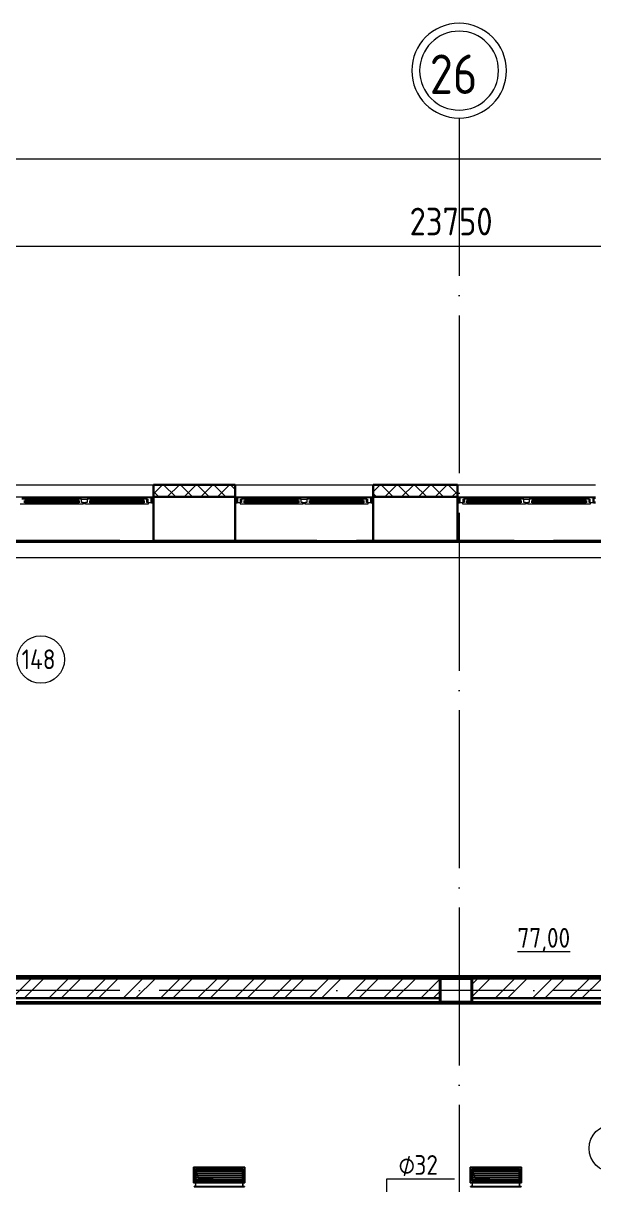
# Model space of a CAD drawing. Header units: millimetres. Extents: x -88595 to 880822, y -1054509 to -148035.
# Drawn here: x 159889 to 167121, y -244014 to -229301 of the extents above; entities that cross this region are included whole.
import ezdxf

# ---------------------------------------------------------------- set-up
doc = ezdxf.new("R2010")
doc.units = ezdxf.units.MM
doc.linetypes.add('ADSK_Линия сетки', pattern=[25, 20, -2.5, 0, -2.5])
for name, color, linetype, lineweight in [('_ Окна', 7, 'Continuous', 30), ('Воздуховоды', 7, 'Continuous', 18), ('Марки', 7, 'Continuous', 20), ('Марки помещений', 7, 'Continuous', 20), ('Несущие колонны', 7, 'Continuous', 18), ('Оборудование', 7, 'Continuous', 18), ('Ограждение', 7, 'Continuous', 9), ('Окна', 7, 'Continuous', 9), ('Оси', 7, 'Continuous', 9), ('Размеры', 7, 'Continuous', 9), ('Стены внутренние', 7, 'Continuous', 18), ('Стены наружные', 7, 'Continuous', 18), ('Стены штриховка', 7, 'Continuous', 9)]:
    doc.layers.add(name, color=color, linetype=linetype, lineweight=lineweight)
doc.styles.add('$0$GOST Common_10', font='GOST_Common.ttf', dxfattribs={"width": 0.9, "height": 250})
doc.styles.add('$1$GOST Common', font='GOST_Common.ttf', dxfattribs={"width": 0.9, "height": 250})
doc.styles.add('GOST Common_2', font='GOST_Common.ttf', dxfattribs={"width": 0.9, "height": 350})
doc.styles.add('GOST Common_3', font='GOST_Common.ttf', dxfattribs={"width": 0.9, "height": 2.5})
doc.styles.add('GOST Common_4', font='GOST_Common.ttf', dxfattribs={"width": 0.9, "height": 3.5})

# ---------------------------------------------------------------- blocks, each defined once
blk = doc.blocks.new('$0$ADSK_Решетка вентиляционная жалюзийная_Приточная2 - Решетка приточная_Однорядная-V52-В_Координация_1 этаж ОВ3')
at = {"layer": 'Воздуховоды', "lineweight": 9, "true_color": 0xffffff}
h = blk.add_hatch(dxfattribs=at)
h.set_pattern_fill('FP_25', style=0, pattern_type=2)
h.set_pattern_definition([(180, (-9704.85, 19298.393), (3e-15, 25.4), [25.4, 0, 0, 0]), (180, (-9704.85, 19303.473), (3e-15, 25.4), [25.4, 0, 0, 0])])
h.paths.add_polyline_path([(-9410, 19218), (-9410, 19358), (-10000, 19358), (-10000, 19218)])
at = {"layer": 'Воздуховоды', "color": 140, "true_color": 0x1bb3e4}
for p, q in [((-10030, 19188), (-10030, 19388)), ((-10030, 19388), (-9380, 19388)), ((-9380, 19388), (-10030, 19388)), ((-10030, 19388), (-10030, 19188)), ((-10005, 19213), (-10005, 19363)), ((-10005, 19363), (-9405, 19363)), ((-9405, 19363), (-10005, 19363)), ((-10005, 19363), (-10005, 19213)), ((-9410, 19358), (-10000, 19358)), ((-10000, 19358), (-10000, 19218)), ((-10000, 19218), (-10000, 19358)), ((-10000, 19358), (-9410, 19358)), ((-10000, 19218), (-10000, 19358)), ((-10000, 19358), (-9410, 19358)), ((-9410, 19358), (-10000, 19358)), ((-10000, 19358), (-10000, 19218)), ((-9410, 19218), (-9410, 19358)), ((-9410, 19358), (-9410, 19218)), ((-9410, 19358), (-9410, 19218)), ((-9410, 19218), (-9410, 19358)), ((-9405, 19363), (-9405, 19213)), ((-9405, 19213), (-9405, 19363)), ((-9380, 19388), (-9380, 19188)), ((-9380, 19188), (-9380, 19388)), ((-9380, 19188), (-10030, 19188)), ((-10030, 19188), (-9380, 19188)), ((-9405, 19213), (-10005, 19213)), ((-10005, 19213), (-9405, 19213)), ((-10000, 19218), (-9410, 19218)), ((-9410, 19218), (-10000, 19218)), ((-9410, 19218), (-10000, 19218)), ((-10000, 19218), (-9410, 19218))]:
    blk.add_line(p, q, dxfattribs=at)
blk = doc.blocks.new('$0$ADSK_Отвод_Прямоугольный1 - Стандарт-4055406-В_Координация_1 этаж ОВ3')
at = {"layer": 'Воздуховоды', "color": 140, "true_color": 0x1bb3e4}
for p, q in [((-5480, 19383), (-6120, 19383)), ((-6120, 19383), (-6120, 19193)), ((-6120, 19193), (-6120, 19383)), ((-6120, 19383), (-5480, 19383)), ((-5500, 19363), (-6100, 19363)), ((-6100, 19363), (-6100, 19163)), ((-6100, 19363), (-6100, 19213)), ((-6100, 19363), (-5500, 19363)), ((-6100, 19213), (-6100, 19363)), ((-6100, 19363), (-5500, 19363)), ((-5500, 19363), (-6100, 19363)), ((-6100, 19363), (-6100, 19213)), ((-5500, 19363), (-5500, 19163)), ((-5500, 19213), (-5500, 19363)), ((-5500, 19363), (-5500, 19213)), ((-5500, 19213), (-5500, 19363)), ((-5480, 19193), (-5480, 19383)), ((-5480, 19383), (-5480, 19193)), ((-6120, 19193), (-5480, 19193)), ((-5480, 19193), (-6120, 19193)), ((-5480, 19140), (-6120, 19140)), ((-6120, 19140), (-5480, 19140)), ((-6120, 19138), (-6120, 19140)), ((-6120, 19138), (-6120, 19140)), ((-5480, 19138), (-6120, 19138)), ((-6120, 19138), (-5480, 19138)), ((-6100, 19213), (-6100, 19163)), ((-5500, 19213), (-6100, 19213)), ((-5500, 19213), (-6100, 19213)), ((-6100, 19213), (-5500, 19213)), ((-6100, 19163), (-6100, 19138)), ((-6100, 19138), (-6100, 19163)), ((-5500, 19140), (-6100, 19140)), ((-6100, 19140), (-5500, 19140)), ((-6100, 19138), (-6100, 19140)), ((-6100, 19138), (-6100, 19140)), ((-5500, 19138), (-6100, 19138)), ((-6100, 19138), (-5500, 19138)), ((-5500, 19138), (-6100, 19138)), ((-6100, 19138), (-5500, 19138)), ((-5500, 19163), (-5500, 19213)), ((-5500, 19163), (-5500, 19138)), ((-5500, 19138), (-5500, 19163)), ((-5500, 19140), (-5500, 19138)), ((-5500, 19138), (-5500, 19140)), ((-5480, 19140), (-5480, 19138)), ((-5480, 19138), (-5480, 19140))]:
    blk.add_line(p, q, dxfattribs=at)
blk = doc.blocks.new('$0$ADSK_M_Трубы - Диаметр_8-160846-В_Координация_1 этаж ОВ3')
at = {"layer": 'Марки'}
blk.add_line((0, 0), (8, 0), dxfattribs=at)
blk = doc.blocks.new('1 этаж')
at = {"layer": '_ Окна', "lineweight": 18}
for p, q in [((196051, 692986), (196001, 692986)), ((196038, 692937), (196038, 692969)), ((196038, 692969), (196056, 692969)), ((196056, 692969), (196051, 692986)), ((196707, 692986), (196703, 692969)), ((196703, 692969), (196721, 692969)), ((196758, 692986), (196707, 692986)), ((196721, 692969), (196721, 692937)), ((196758, 692945), (196758, 692986)), ((196828, 692986), (196828, 692945)), ((196878, 692986), (196828, 692986)), ((196865, 692937), (196865, 692969)), ((196865, 692969), (196883, 692969)), ((196883, 692969), (196878, 692986)), ((197534, 692986), (197530, 692969)), ((197530, 692969), (197548, 692969)), ((197585, 692986), (197534, 692986)), ((197548, 692969), (197548, 692937)), ((197583, 693003), (197579, 692986)), ((197643, 693003), (197583, 693003)), ((197585, 692945), (197585, 692986)), ((197585, 692986), (197597, 692986)), ((197597, 692986), (197597, 692945)), ((197643, 692945), (197643, 693003)), ((198787, 693003), (198728, 693003)), ((198728, 693003), (198728, 692945)), ((198774, 692945), (198774, 692986)), ((198774, 692986), (198786, 692986)), ((198786, 692986), (198786, 692945)), ((198836, 692986), (198786, 692986)), ((198792, 692986), (198787, 693003)), ((198823, 692937), (198823, 692969)), ((198823, 692969), (198841, 692969)), ((198841, 692969), (198836, 692986)), ((199492, 692986), (199488, 692969)), ((199488, 692969), (199506, 692969)), ((199543, 692986), (199492, 692986)), ((199506, 692969), (199506, 692937)), ((199543, 692945), (199543, 692986)), ((199613, 692986), (199613, 692945)), ((199663, 692986), (199613, 692986)), ((199650, 692937), (199650, 692969)), ((199650, 692969), (199668, 692969)), ((199668, 692969), (199663, 692986)), ((200319, 692986), (200315, 692969)), ((200315, 692969), (200333, 692969)), ((200370, 692986), (200319, 692986)), ((200333, 692969), (200333, 692937)), ((200368, 693003), (200364, 692986)), ((200428, 693003), (200368, 693003)), ((200370, 692945), (200370, 692986)), ((200370, 692986), (200382, 692986)), ((200382, 692986), (200382, 692945)), ((200428, 692945), (200428, 693003)), ((201607, 693003), (201548, 693003)), ((201548, 693003), (201548, 692945)), ((201594, 692945), (201594, 692986)), ((201594, 692986), (201606, 692986)), ((201606, 692986), (201606, 692945)), ((201656, 692986), (201606, 692986)), ((201612, 692986), (201607, 693003)), ((201643, 692937), (201643, 692969)), ((201643, 692969), (201661, 692969)), ((201661, 692969), (201656, 692986)), ((202312, 692986), (202308, 692969)), ((202308, 692969), (202326, 692969)), ((202363, 692986), (202312, 692986)), ((202326, 692969), (202326, 692937)), ((202363, 692945), (202363, 692986)), ((202433, 692986), (202433, 692945)), ((202483, 692986), (202433, 692986)), ((202470, 692937), (202470, 692969)), ((202470, 692969), (202488, 692969)), ((202488, 692969), (202483, 692986)), ((203139, 692986), (203135, 692969)), ((203135, 692969), (203153, 692969)), ((203190, 692986), (203139, 692986)), ((203153, 692969), (203153, 692937)), ((203188, 693003), (203184, 692986)), ((203248, 693003), (203188, 693003)), ((203190, 692945), (203190, 692986)), ((203190, 692986), (203202, 692986)), ((203202, 692986), (203202, 692945)), ((203248, 692945), (203248, 693003)), ((195981, 692928), (196037, 692928)), ((196037, 692928), (196038, 692929)), ((196056, 692937), (196038, 692937)), ((196038, 692929), (196039, 692928)), ((196039, 692928), (196053, 692928)), ((196053, 692928), (196056, 692937)), ((196721, 692937), (196703, 692937)), ((196703, 692937), (196705, 692928)), ((196705, 692928), (196720, 692928)), ((196720, 692928), (196721, 692929)), ((196721, 692929), (196722, 692928)), ((196722, 692928), (196778, 692928)), ((196778, 692945), (196758, 692945)), ((196778, 692928), (196778, 692945)), ((196828, 692945), (196808, 692945)), ((196808, 692945), (196808, 692928)), ((196808, 692928), (196864, 692928)), ((196864, 692928), (196865, 692929)), ((196883, 692937), (196865, 692937)), ((196865, 692929), (196866, 692928)), ((196866, 692928), (196880, 692928)), ((196880, 692928), (196883, 692937)), ((197548, 692937), (197530, 692937)), ((197530, 692937), (197532, 692928)), ((197532, 692928), (197547, 692928)), ((197547, 692928), (197548, 692929)), ((197548, 692929), (197549, 692928)), ((197549, 692928), (197605, 692928)), ((197605, 692945), (197585, 692945)), ((197605, 692928), (197605, 692945)), ((197605, 692945), (197643, 692945)), ((198728, 692945), (198766, 692945)), ((198786, 692945), (198766, 692945)), ((198766, 692945), (198766, 692928)), ((198766, 692928), (198822, 692928)), ((198822, 692928), (198823, 692929)), ((198841, 692937), (198823, 692937)), ((198823, 692929), (198824, 692928)), ((198824, 692928), (198838, 692928)), ((198838, 692928), (198841, 692937)), ((199506, 692937), (199488, 692937)), ((199488, 692937), (199490, 692928)), ((199490, 692928), (199505, 692928)), ((199505, 692928), (199506, 692929)), ((199506, 692929), (199507, 692928)), ((199507, 692928), (199563, 692928)), ((199563, 692945), (199543, 692945)), ((199563, 692928), (199563, 692945)), ((199613, 692945), (199593, 692945)), ((199593, 692945), (199593, 692928)), ((199593, 692928), (199649, 692928)), ((199649, 692928), (199650, 692929)), ((199668, 692937), (199650, 692937)), ((199650, 692929), (199651, 692928)), ((199651, 692928), (199665, 692928)), ((199665, 692928), (199668, 692937)), ((200333, 692937), (200315, 692937)), ((200315, 692937), (200317, 692928)), ((200317, 692928), (200332, 692928)), ((200332, 692928), (200333, 692929)), ((200333, 692929), (200334, 692928)), ((200334, 692928), (200390, 692928)), ((200390, 692945), (200370, 692945)), ((200390, 692928), (200390, 692945)), ((200390, 692945), (200428, 692945)), ((201548, 692945), (201586, 692945)), ((201606, 692945), (201586, 692945)), ((201586, 692945), (201586, 692928)), ((201586, 692928), (201642, 692928)), ((201642, 692928), (201643, 692929)), ((201661, 692937), (201643, 692937)), ((201643, 692929), (201644, 692928)), ((201644, 692928), (201658, 692928)), ((201658, 692928), (201661, 692937)), ((202326, 692937), (202308, 692937)), ((202308, 692937), (202310, 692928)), ((202310, 692928), (202325, 692928)), ((202325, 692928), (202326, 692929)), ((202326, 692929), (202327, 692928)), ((202327, 692928), (202383, 692928)), ((202383, 692945), (202363, 692945)), ((202383, 692928), (202383, 692945)), ((202433, 692945), (202413, 692945)), ((202413, 692945), (202413, 692928)), ((202413, 692928), (202469, 692928)), ((202469, 692928), (202470, 692929)), ((202488, 692937), (202470, 692937)), ((202470, 692929), (202471, 692928)), ((202471, 692928), (202485, 692928)), ((202485, 692928), (202488, 692937)), ((203153, 692937), (203135, 692937)), ((203135, 692937), (203137, 692928)), ((203137, 692928), (203152, 692928)), ((203152, 692928), (203153, 692929)), ((203153, 692929), (203154, 692928)), ((203154, 692928), (203210, 692928)), ((203210, 692945), (203190, 692945)), ((203210, 692928), (203210, 692945)), ((203210, 692945), (203248, 692945))]:
    blk.add_line(p, q, dxfattribs=at)
at = {"layer": '_ Окна'}
for p, q in [((196041, 692969), (196038, 692969)), ((196038, 692969), (196038, 692937)), ((196718, 692969), (196041, 692969)), ((196041, 692969), (196041, 692937)), ((196041, 692937), (196041, 692969)), ((196718, 692937), (196718, 692969)), ((196718, 692969), (196718, 692937)), ((196721, 692969), (196718, 692969)), ((196721, 692937), (196721, 692969)), ((196868, 692969), (196865, 692969)), ((196865, 692969), (196865, 692937)), ((197545, 692969), (196868, 692969)), ((196868, 692969), (196868, 692937)), ((196868, 692937), (196868, 692969)), ((197545, 692937), (197545, 692969)), ((197545, 692969), (197545, 692937)), ((197548, 692969), (197545, 692969)), ((197548, 692937), (197548, 692969)), ((197668, 693003), (197643, 693003)), ((197643, 693003), (197643, 692945)), ((198728, 693003), (198703, 693003)), ((198728, 692945), (198728, 693003)), ((198826, 692969), (198823, 692969)), ((198823, 692969), (198823, 692937)), ((199503, 692969), (198826, 692969)), ((198826, 692969), (198826, 692937)), ((198826, 692937), (198826, 692969)), ((199503, 692937), (199503, 692969)), ((199503, 692969), (199503, 692937)), ((199506, 692969), (199503, 692969)), ((199506, 692937), (199506, 692969)), ((199653, 692969), (199650, 692969)), ((199650, 692969), (199650, 692937)), ((200330, 692969), (199653, 692969)), ((199653, 692969), (199653, 692937)), ((199653, 692937), (199653, 692969)), ((200330, 692937), (200330, 692969)), ((200330, 692969), (200330, 692937)), ((200333, 692969), (200330, 692969)), ((200333, 692937), (200333, 692969)), ((200453, 693003), (200428, 693003)), ((200428, 693003), (200428, 692945)), ((201548, 693003), (201523, 693003)), ((201548, 692945), (201548, 693003)), ((201646, 692969), (201643, 692969)), ((201643, 692969), (201643, 692937)), ((202323, 692969), (201646, 692969)), ((201646, 692969), (201646, 692937)), ((201646, 692937), (201646, 692969)), ((202323, 692937), (202323, 692969)), ((202323, 692969), (202323, 692937)), ((202326, 692969), (202323, 692969)), ((202326, 692937), (202326, 692969)), ((202473, 692969), (202470, 692969)), ((202470, 692969), (202470, 692937)), ((203150, 692969), (202473, 692969)), ((202473, 692969), (202473, 692937)), ((202473, 692937), (202473, 692969)), ((203150, 692937), (203150, 692969)), ((203150, 692969), (203150, 692937)), ((203153, 692969), (203150, 692969)), ((203153, 692937), (203153, 692969)), ((203273, 693003), (203248, 693003)), ((203248, 693003), (203248, 692945)), ((196038, 692937), (196041, 692937)), ((196041, 692937), (196718, 692937)), ((196718, 692937), (196721, 692937)), ((196865, 692937), (196868, 692937)), ((196868, 692937), (197545, 692937)), ((197545, 692937), (197548, 692937)), ((197643, 692945), (197668, 692945)), ((198703, 692945), (198728, 692945)), ((198823, 692937), (198826, 692937)), ((198826, 692937), (199503, 692937)), ((199503, 692937), (199506, 692937)), ((199650, 692937), (199653, 692937)), ((199653, 692937), (200330, 692937)), ((200330, 692937), (200333, 692937)), ((200428, 692945), (200453, 692945)), ((201523, 692945), (201548, 692945)), ((201643, 692937), (201646, 692937)), ((201646, 692937), (202323, 692937)), ((202323, 692937), (202326, 692937)), ((202470, 692937), (202473, 692937)), ((202473, 692937), (203150, 692937)), ((203150, 692937), (203153, 692937)), ((203248, 692945), (203273, 692945))]:
    blk.add_line(p, q, dxfattribs=at)
at = {"layer": 'Марки помещений'}
for centre in [(196241, 690954), (203490, 684762)]:
    blk.add_circle(centre, 300, dxfattribs=at)
at = {"layer": 'Несущие колонны', "lineweight": 40}
for p, q in [((201305, 686913), (201705, 686913)), ((201305, 686613), (201305, 686913)), ((201705, 686913), (201305, 686913)), ((201705, 686913), (201705, 686613)), ((201305, 686663), (201305, 686613)), ((201705, 686613), (201705, 686663)), ((201705, 686613), (201305, 686613))]:
    blk.add_line(p, q, dxfattribs=at)
at = {"layer": 'Несущие колонны'}
for p, q in [((201305, 686913), (201305, 686663)), ((201705, 686663), (201705, 686913)), ((201305, 686613), (201705, 686613))]:
    blk.add_line(p, q, dxfattribs=at)
at = {"layer": 'Ограждение'}
for p, q in [((195918, 692463), (197668, 692463)), ((198703, 692463), (200453, 692463)), ((201523, 692463), (203273, 692463)), ((203568, 692243), (194838, 692243)), ((203583, 686948), (189628, 686948)), ((210828, 686588), (195138, 686588))]:
    blk.add_line(p, q, dxfattribs=at)
at = {"layer": 'Окна'}
for p, q in [((197583, 693003), (196002, 693003)), ((196707, 692986), (196051, 692986)), ((196758, 692986), (196828, 692986)), ((197534, 692986), (196878, 692986)), ((200368, 693003), (198787, 693003)), ((199492, 692986), (198836, 692986)), ((199543, 692986), (199613, 692986)), ((200319, 692986), (199663, 692986)), ((203188, 693003), (201607, 693003)), ((202312, 692986), (201656, 692986)), ((202363, 692986), (202433, 692986)), ((203139, 692986), (202483, 692986)), ((196037, 692928), (196039, 692928)), ((196053, 692928), (196705, 692928)), ((196720, 692928), (196722, 692928)), ((196778, 692945), (196808, 692945)), ((196808, 692928), (196778, 692928)), ((196864, 692928), (196866, 692928)), ((196880, 692928), (197532, 692928)), ((197547, 692928), (197549, 692928)), ((198822, 692928), (198824, 692928)), ((198838, 692928), (199490, 692928)), ((199505, 692928), (199507, 692928)), ((199563, 692945), (199593, 692945)), ((199593, 692928), (199563, 692928)), ((199649, 692928), (199651, 692928)), ((199665, 692928), (200317, 692928)), ((200332, 692928), (200334, 692928)), ((201642, 692928), (201644, 692928)), ((201658, 692928), (202310, 692928)), ((202325, 692928), (202327, 692928)), ((202383, 692945), (202413, 692945)), ((202413, 692928), (202383, 692928)), ((202469, 692928), (202471, 692928)), ((202485, 692928), (203137, 692928)), ((203152, 692928), (203154, 692928))]:
    blk.add_line(p, q, dxfattribs=at)
at = {"layer": 'Оси', "linetype": 'ADSK_Линия сетки', "ltscale": 100}
for p, q in [((201543, 697813), (201543, 676563)), ((247243, 692463), (175520, 692463)), ((247243, 686763), (175520, 686763))]:
    blk.add_line(p, q, dxfattribs=at)
at = {"layer": 'Оси', "lineweight": 20}
for radius, start, end in [(600, 0, 180), (500, 0, 180), (600, 180, 0), (500, 180, 0)]:
    blk.add_arc((201543, 698413), radius, start, end, dxfattribs=at)
at = {"layer": 'Размеры', "lineweight": 20}
for p, q in [((189443, 697294), (243343, 697294)), ((189443, 696190), (213343, 696190))]:
    blk.add_line(p, q, dxfattribs=at)
at = {"layer": 'Стены внутренние'}
for p, q in [((195918, 693165), (197668, 693165)), ((198703, 693165), (200453, 693165)), ((201523, 693165), (203273, 693165)), ((195918, 693013), (197668, 693013)), ((198703, 693013), (200453, 693013)), ((201523, 693013), (203273, 693013)), ((197668, 692463), (198703, 692463)), ((200453, 692463), (201523, 692463))]:
    blk.add_line(p, q, dxfattribs=at)
at = {"layer": 'Стены внутренние', "lineweight": 30}
for p, q in [((198703, 693165), (197668, 693165)), ((197668, 693165), (197668, 693023)), ((198703, 693023), (198703, 693165)), ((201523, 693165), (200453, 693165)), ((200453, 693165), (200453, 693023)), ((201523, 693023), (201523, 693165)), ((198703, 693013), (197668, 693013)), ((197668, 693013), (197668, 692463)), ((198703, 692463), (198703, 693013)), ((201523, 693013), (200453, 693013)), ((200453, 693013), (200453, 692463)), ((201523, 692463), (201523, 693013))]:
    blk.add_line(p, q, dxfattribs=at)
at = {"layer": 'Стены внутренние', "linetype": 'Continuous', "lineweight": 9}
for p, q in [((197670, 693052), (197781, 693163)), ((197942, 693023), (197802, 693163)), ((197818, 693165), (197817, 693163)), ((197853, 693023), (197993, 693163)), ((198154, 693023), (198014, 693163)), ((198065, 693023), (198205, 693163)), ((198366, 693023), (198226, 693163)), ((198277, 693023), (198417, 693163)), ((198579, 693023), (198439, 693163)), ((198489, 693023), (198629, 693163)), ((198701, 693113), (198651, 693163)), ((200455, 693079), (200538, 693163)), ((200700, 693023), (200560, 693163)), ((200610, 693023), (200750, 693163)), ((200725, 693163), (200724, 693165)), ((200912, 693023), (200772, 693163)), ((200823, 693023), (200963, 693163)), ((201124, 693023), (200984, 693163)), ((201035, 693023), (201175, 693163)), ((201336, 693023), (201196, 693163)), ((201247, 693023), (201387, 693163)), ((201312, 693163), (201311, 693164)), ((201521, 693050), (201408, 693163)), ((197730, 693023), (197670, 693083)), ((200455, 693057), (200453, 693054)), ((200488, 693023), (200455, 693056)), ((201459, 693023), (201521, 693084))]:
    blk.add_line(p, q, dxfattribs=at)
at = {"layer": 'Стены наружные', "lineweight": 30}
for p, q in [((197668, 693023), (197668, 693013)), ((198703, 693013), (198703, 693023)), ((200453, 693023), (200453, 693013)), ((201523, 693013), (201523, 693023)), ((203568, 692448), (194838, 692448)), ((194838, 692443), (203568, 692443)), ((197668, 692463), (197668, 692448)), ((198703, 692448), (198703, 692463)), ((200453, 692463), (200453, 692448)), ((201523, 692448), (201523, 692463)), ((189593, 686913), (203583, 686913)), ((203653, 686928), (189608, 686928)), ((195668, 686663), (201305, 686663)), ((201705, 686663), (207277, 686663)), ((195128, 686598), (210838, 686598)), ((201305, 686613), (195668, 686613)), ((207277, 686613), (201705, 686613))]:
    blk.add_line(p, q, dxfattribs=at)
at = {"layer": 'Стены наружные'}
for p, q in [((198703, 692463), (197668, 692463)), ((201523, 692463), (200453, 692463)), ((201305, 686663), (201305, 686913)), ((201705, 686913), (201705, 686663)), ((201705, 686613), (201305, 686613))]:
    blk.add_line(p, q, dxfattribs=at)
at = {"layer": 'Стены наружные', "linetype": 'Continuous', "lineweight": 9}
for p, q in [((197702, 692448), (197717, 692463)), ((198126, 692448), (198141, 692463)), ((198550, 692448), (198565, 692463)), ((200672, 692448), (200687, 692463)), ((201096, 692448), (201111, 692463)), ((201520, 692448), (201523, 692450)), ((195872, 686663), (196122, 686913)), ((196029, 686663), (196279, 686913)), ((196343, 686663), (196593, 686913)), ((196410, 686913), (196425, 686928)), ((196500, 686663), (196750, 686913)), ((196815, 686663), (197065, 686913)), ((196834, 686913), (196849, 686928)), ((196972, 686663), (197222, 686913)), ((197258, 686913), (197273, 686928)), ((197286, 686663), (197536, 686913)), ((197443, 686663), (197693, 686913)), ((197682, 686913), (197697, 686928)), ((197757, 686663), (198007, 686913)), ((197915, 686663), (198165, 686913)), ((198107, 686913), (198122, 686928)), ((198229, 686663), (198479, 686913)), ((198386, 686663), (198636, 686913)), ((198531, 686913), (198546, 686928)), ((198700, 686663), (198950, 686913)), ((198858, 686663), (199108, 686913)), ((198955, 686913), (198970, 686928)), ((199172, 686663), (199422, 686913)), ((199329, 686663), (199579, 686913)), ((199379, 686913), (199394, 686928)), ((199643, 686663), (199893, 686913)), ((199800, 686663), (200050, 686913)), ((199804, 686913), (199819, 686928)), ((200115, 686663), (200365, 686913)), ((200228, 686913), (200243, 686928)), ((200272, 686663), (200522, 686913)), ((200586, 686663), (200836, 686913)), ((200652, 686913), (200667, 686928)), ((200743, 686663), (200993, 686913)), ((201058, 686663), (201305, 686910)), ((201077, 686913), (201092, 686928)), ((201501, 686913), (201516, 686928)), ((201705, 686838), (201779, 686913)), ((201705, 686681), (201936, 686913)), ((201925, 686913), (201940, 686928)), ((202001, 686663), (202251, 686913)), ((202158, 686663), (202408, 686913)), ((202349, 686913), (202364, 686928)), ((202472, 686663), (202722, 686913)), ((202629, 686663), (202879, 686913)), ((202774, 686913), (202789, 686928)), ((202944, 686663), (203194, 686913)), ((203101, 686663), (203351, 686913)), ((203198, 686913), (203213, 686928)), ((201215, 686663), (201305, 686752)), ((196129, 686598), (196129, 686613)), ((196729, 686598), (196729, 686613)), ((197329, 686598), (197329, 686613)), ((197929, 686598), (197929, 686613)), ((198529, 686598), (198529, 686613)), ((199129, 686598), (199129, 686613)), ((199729, 686598), (199729, 686613)), ((200329, 686598), (200329, 686613)), ((200929, 686598), (200929, 686613)), ((201529, 686598), (201529, 686613)), ((202129, 686598), (202129, 686613)), ((202729, 686598), (202729, 686613))]:
    blk.add_line(p, q, dxfattribs=at)
at = {"layer": 'Стены штриховка'}
for p, q in [((198701, 693163), (197670, 693163)), ((197670, 693023), (197670, 693163)), ((198701, 693163), (198701, 693023)), ((201521, 693163), (200455, 693163)), ((200455, 693023), (200455, 693163)), ((201521, 693163), (201521, 693023)), ((197668, 693023), (198703, 693023)), ((200453, 693023), (201523, 693023))]:
    blk.add_line(p, q, dxfattribs=at)
at = {"layer": 'Марки помещений', "style": 'GOST Common_3', "width": 0.9}
for s, p in [('148', (195997, 690832)), ('%%U77,00', (202283, 687304))]:
    blk.add_text(s, height=250, dxfattribs=at).set_placement(p)
at = {"layer": 'Оси', "style": 'GOST Common_2', "width": 0.9}
blk.add_text('26', height=500, dxfattribs=at).set_placement((201171, 698118))
at = {"layer": 'Размеры', "lineweight": 20, "insert": (200916, 696677), "char_height": 350, "width": 1324.48, "attachment_point": 1, "line_spacing_factor": 1.022761, "style": 'GOST Common_4'}
blk.add_mtext('23750', dxfattribs=at)

msp = doc.modelspace()

# ---------------------------------------------------------------- linework, layer by layer
at = {"layer": 'Воздуховоды', "color": 140, "true_color": 0x1bb3e4}
for p, q in [((162674, -243814), (162074, -243814)), ((162074, -243814), (162074, -243964)), ((162074, -243814), (162112, -243926)), ((162674, -243964), (162112, -243926)), ((162674, -243964), (162674, -243814)), ((166179, -243814), (165579, -243814)), ((165579, -243814), (165579, -243964)), ((165579, -243814), (165617, -243926)), ((166179, -243964), (165617, -243926)), ((166179, -243964), (166179, -243814)), ((162074, -243964), (162674, -243964)), ((165579, -243964), (166179, -243964))]:
    msp.add_line(p, q, dxfattribs=at)
at = {"layer": 'Марки'}
for p, q in [((164498, -243939), (164554, -243939)), ((164498, -244160), (164498, -243939))]:
    msp.add_line(p, q, dxfattribs=at)

# ---------------------------------------------------------------- block references
at = {"layer": 'Воздуховоды', "color": 140, "true_color": 0x1bb3e4}
for name, p in [('$0$ADSK_Решетка вентиляционная жалюзийная_Приточная2 - Решетка приточная_Однорядная-V52-В_Координация_1 этаж ОВ3', (172079, -263177)), ('$0$ADSK_Решетка вентиляционная жалюзийная_Приточная2 - Решетка приточная_Однорядная-V52-В_Координация_1 этаж ОВ3', (175584, -263177)), ('$0$ADSK_Отвод_Прямоугольный1 - Стандарт-4055406-В_Координация_1 этаж ОВ3', (168174, -263177)), ('$0$ADSK_Отвод_Прямоугольный1 - Стандарт-4055406-В_Координация_1 этаж ОВ3', (171679, -263177))]:
    msp.add_blockref(name, p, dxfattribs=at)
at = {"layer": 'Марки', "xscale": 99.99999999999993, "yscale": 99.99999999999993, "zscale": 99.99999999999993}
msp.add_blockref('$0$ADSK_M_Трубы - Диаметр_8-160846-В_Координация_1 этаж ОВ3', (164554, -243939), dxfattribs=at)
at = {"layer": 'Оборудование', "color": 5, "true_color": 0x0000ff}
msp.add_blockref('1 этаж', (-36129, -928315), dxfattribs=at)

# ---------------------------------------------------------------- texts
at = {"layer": 'Марки', "lineweight": 9, "char_height": 250, "attachment_point": 1}
for s, insert, width, style in [('32', (164848, -243638), 389.62, '$1$GOST Common'), ('\\fGOST Common|b0|i0|c254|p34|;\\W.9;⌀', (164646, -243638), 245.32, '$0$GOST Common_10')]:
    msp.add_mtext(s, dxfattribs=dict(at, insert=insert, width=width, style=style))

doc.saveas('drawing.dxf')
